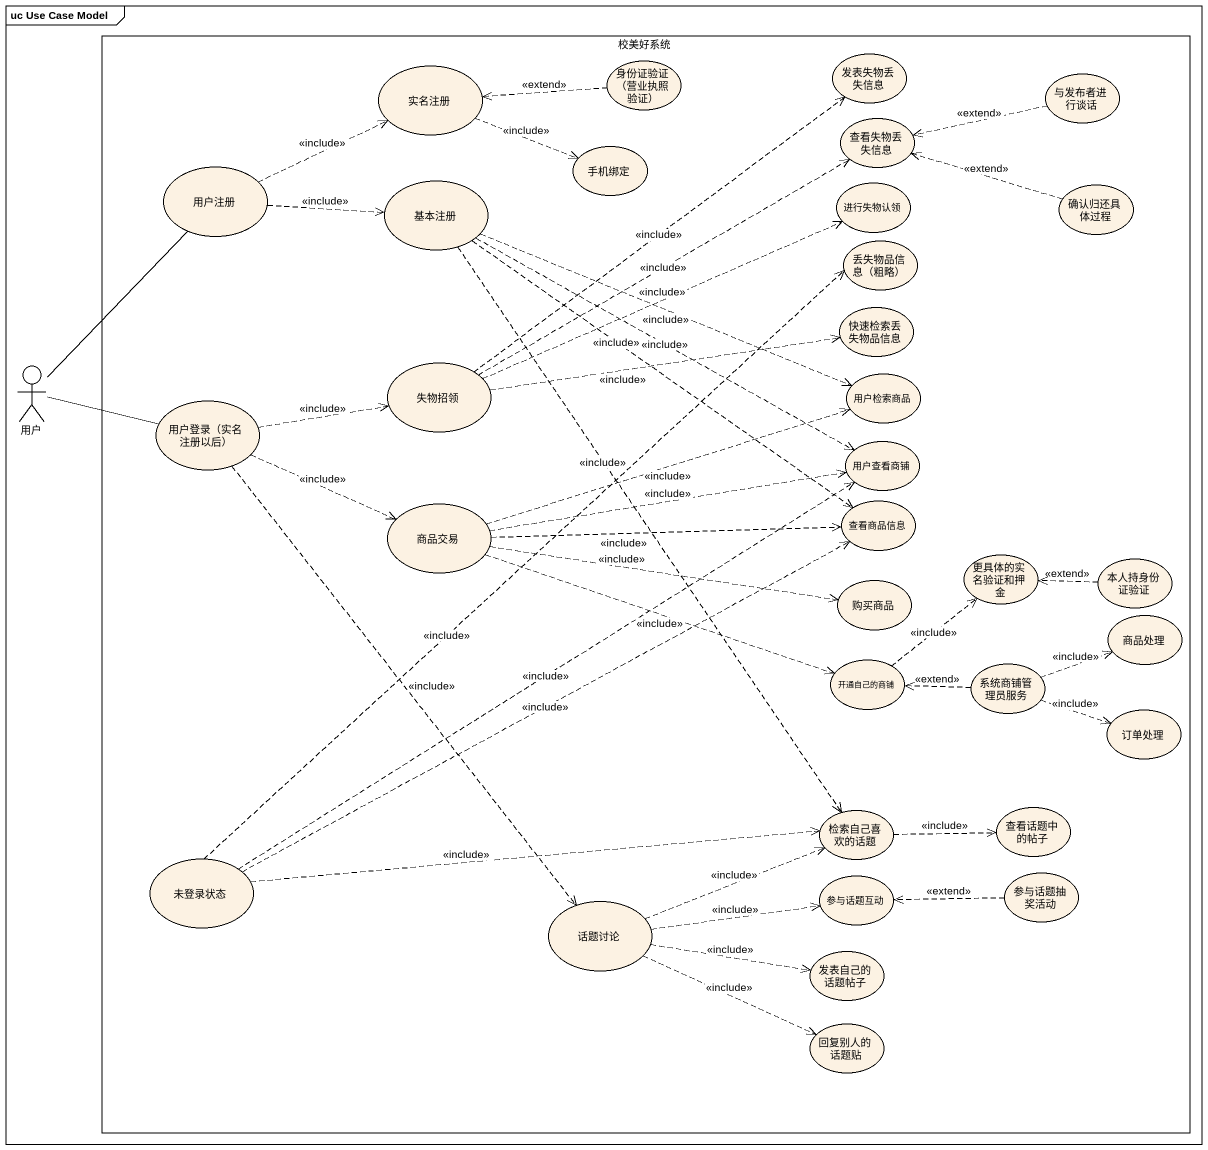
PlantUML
@startuml
mainframe uc Use Case Model
rectangle 校美好系统 {
  usecase 发表失物丢失信息
  usecase 实名注册
  usecase "身份证验证（营业执照验证）" as 身份证验证_营业执照验证
  usecase 与发布者进行谈话
  usecase 查看失物丢失信息
  usecase 用户注册
  usecase 基本注册
  usecase 手机绑定
  usecase 进行失物认领
  usecase 确认归还具体过程
  usecase "丢失物品信息（粗略）" as 丢失物品信息_粗略
  usecase 快速检索丢失物品信息
  usecase 失物招领
  usecase "用户登录（实名注册以后）" as 用户登录_实名注册以后
  usecase 用户检索商品
  usecase 用户查看商铺
  usecase 查看商品信息
  usecase 商品交易
  usecase 购买商品
  usecase 更具体的实名验证和押金
  usecase 本人持身份证验证
  usecase 商品处理
  usecase 开通自己的商铺
  usecase 系统商铺管理员服务
  usecase 订单处理
  usecase 检索自己喜欢的话题
  usecase 查看话题中的帖子
  usecase 未登录状态
  usecase 话题讨论
  usecase 参与话题互动
  usecase 参与话题抽奖活动
  usecase 发表自己的话题帖子
  usecase 回复别人的话题贴
}
actor 用户
实名注册 .right.> 手机绑定 : <<include>>
身份证验证_营业执照验证 .left.> 实名注册 : <<extend>>
与发布者进行谈话 .left.> 查看失物丢失信息 : <<extend>>
用户注册 .right.> 实名注册 : <<include>>
用户注册 .right.> 基本注册 : <<include>>
基本注册 .right.> 用户检索商品 : <<include>>
基本注册 .right.> 用户查看商铺 : <<include>>
基本注册 ..> 查看商品信息 : <<include>>
基本注册 ..> 检索自己喜欢的话题 : <<include>>
确认归还具体过程 .left.> 查看失物丢失信息 : <<extend>>
用户 -up- 用户注册
用户 -right- 用户登录_实名注册以后
失物招领 .up.> 发表失物丢失信息 : <<include>>
失物招领 .right.> 查看失物丢失信息 : <<include>>
失物招领 .right.> 进行失物认领 : <<include>>
失物招领 .right.> 快速检索丢失物品信息 : <<include>>
用户登录_实名注册以后 .right.> 失物招领 : <<include>>
用户登录_实名注册以后 .right.> 商品交易 : <<include>>
用户登录_实名注册以后 ..> 话题讨论 : <<include>>
商品交易 .right.> 用户检索商品 : <<include>>
商品交易 .right.> 用户查看商铺 : <<include>>
商品交易 .right.> 查看商品信息 : <<include>>
商品交易 .right.> 购买商品 : <<include>>
商品交易 .right.> 开通自己的商铺 : <<include>>
本人持身份证验证 .left.> 更具体的实名验证和押金 : <<extend>>
开通自己的商铺 .up.> 更具体的实名验证和押金 : <<include>>
系统商铺管理员服务 .right.> 商品处理 : <<include>>
系统商铺管理员服务 .left.> 开通自己的商铺 : <<extend>>
系统商铺管理员服务 .right.> 订单处理 : <<include>>
检索自己喜欢的话题 .right.> 查看话题中的帖子 : <<include>>
未登录状态 .up.> 丢失物品信息_粗略 : <<include>>
未登录状态 .up.> 用户查看商铺 : <<include>>
未登录状态 .right.> 查看商品信息 : <<include>>
未登录状态 .right.> 检索自己喜欢的话题 : <<include>>
话题讨论 .right.> 检索自己喜欢的话题 : <<include>>
话题讨论 .right.> 参与话题互动 : <<include>>
话题讨论 .right.> 发表自己的话题帖子 : <<include>>
话题讨论 .right.> 回复别人的话题贴 : <<include>>
参与话题抽奖活动 .left.> 参与话题互动 : <<extend>>
@enduml
